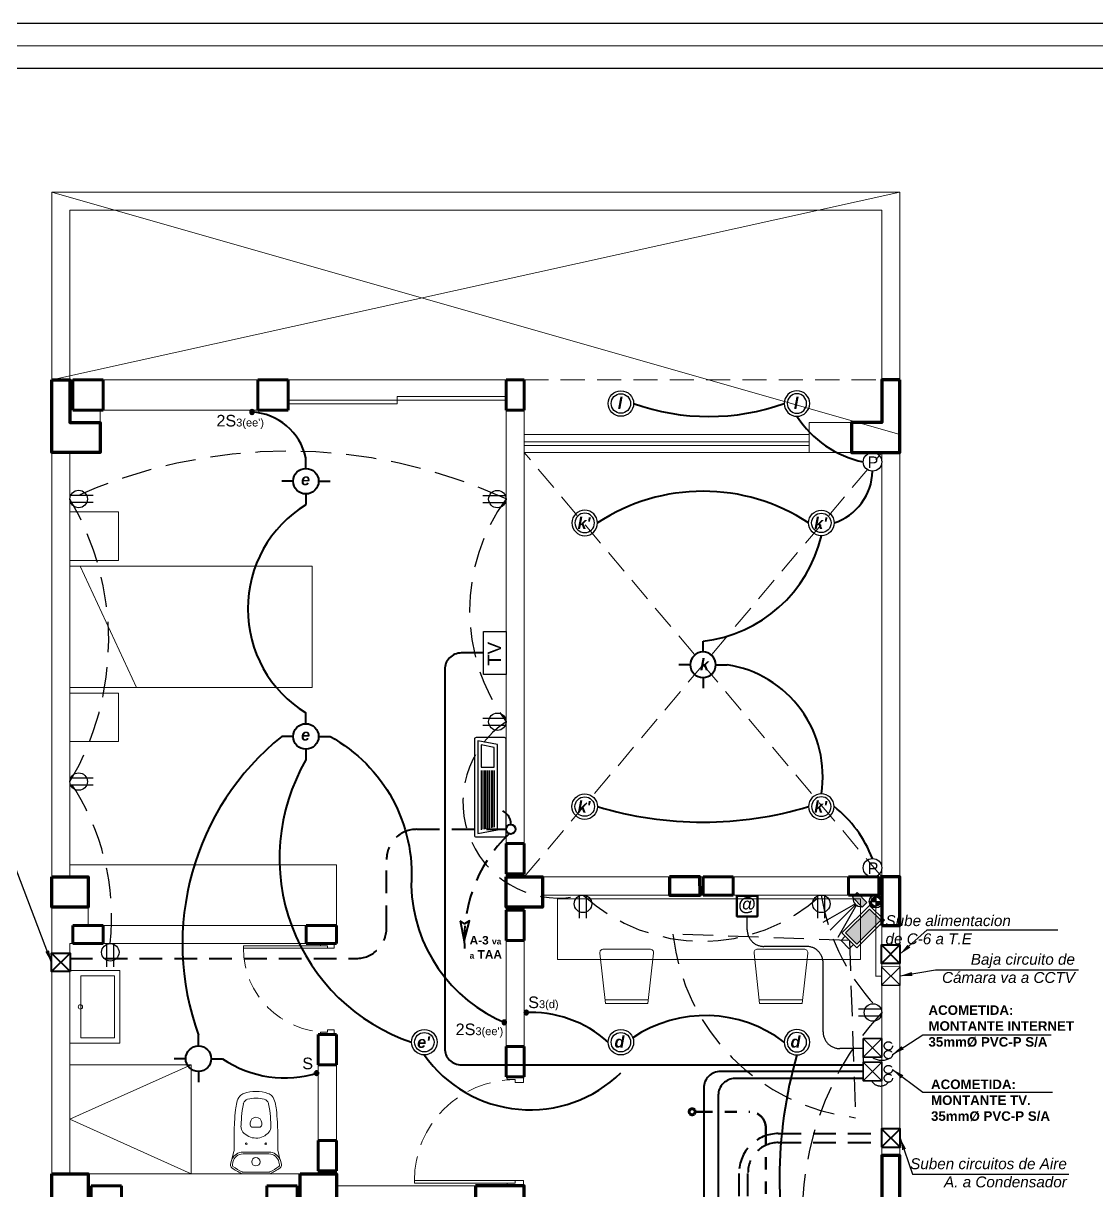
# Model space of a CAD drawing. Header units: millimetres. Extents: x 821 to 906, y 83 to 185.
# Drawn here: x 832.52 to 841.37, y 99.39 to 109.02 of the extents above; entities that cross this region are included whole.
import ezdxf

# ---------------------------------------------------------------- set-up
doc = ezdxf.new("R2010")
doc.units = ezdxf.units.MM
for name, pattern in [('ACAD_ISO04W100', [30, 24, -3, 0, -3]), ('ACAD_ISO05W100', [33, 24, -3, 0, -3, 0, -3]), ('ACAD_ISO06W100', [36, 24, -3, 0, -3, 0, -3, 0, -3]), ('ACAD_ISO12W100', [21, 12, -3, 0, -3, 0, -3]), ('CONTINUA', [0]), ('DASHED', [0.75, 0.5, -0.25]), ('HIDDEN', [0.375, 0.25, -0.125])]:
    doc.linetypes.add(name, pattern=pattern)
for name, color, linetype, lineweight in [('ACOMETIDA', 6, 'ACAD_ISO04W100', 60), ('C.EMPOTRADO EN PARED Y TECHO', 210, 'Continuous', 40), ('Centros de Luz', 150, 'Continuous', 30), ('COLUMNAS', 3, 'Continuous', 80), ('E1AC', 6, 'Continuous', 25), ('IE-circuito alumbrado', 30, 'Continuous', 40), ('INTERRUPTORES', 1, 'Continuous', 25), ('Muro Alto', 1, 'Continuous', 80), ('MURO ALTO.IZQ', 7, 'Continuous', 60), ('Muro sin techar', 160, 'Continuous', 40), ('P6', 255, 'Continuous', 20), ('red alumbrado', 41, 'Continuous', 35), ('red tomacorriente', 25, 'Continuous', 30), ('redaguacaliente', 30, 'ACAD_ISO12W100', 50), ('REDTVCABLE', 140, 'TV_LINE', 40), ('TELEFONO', 30, 'ACAD_ISO05W100', 25), ('TEXTL', 142, 'Continuous', 18), ('TEXTODESAG.', 135, 'Continuous', 18)]:
    doc.layers.add(name, color=color, linetype=linetype, lineweight=lineweight)
for name, color, linetype in [('Instcctv_Simbología', 252, 'Continuous'), ('MOBI. 01', 7, 'Continuous'), ('SIMBOLO', 2, 'Continuous'), ('TV', 140, 'ACAD_ISO12W100')]:
    doc.layers.add(name, color=color, linetype=linetype)
doc.styles.add('david', font='arialbi.ttf', dxfattribs={"height": 0.05})
doc.styles.add('Ejes', font='arial.ttf', dxfattribs={"height": 0.2})
doc.styles.add('Jocope', font='arialbd.ttf', dxfattribs={"height": 0.12})
doc.styles.add('style4', font='verdanab.ttf', dxfattribs={"height": 0.1})
doc.styles.add('textos01', font='arial.ttf', dxfattribs={"height": 0.15})
doc.linetypes.add('TV_LINE', pattern='A,12.7,-5.08,["TV",Standard,S=2.54,R=0,X=-2.54,Y=-1.27],-6.35', length=24.13)
doc.dimstyles.new('dimension horizontal', dxfattribs={"dimtxt": 0.08, "dimasz": 0.1, "dimexe": 0.15, "dimexo": 0.3, "dimgap": 0.01, "dimtad": 2, "dimtih": 1, "dimtoh": 1, "dimzin": 1, "dimtxsty": 'style4', "dimblk": 'ARCHTICK', "dimcen": 0.08, "dimadec": 0, "dimazin": 0, "dimtfac": 1, "dimtmove": 0, "dimatfit": 3, "dimfxl": 1, "dimarcsym": 0})

# ---------------------------------------------------------------- blocks, each defined once
blk = doc.blocks.new('gregergeww')
at = {"layer": 'Instcctv_Simbología'}
blk.add_hatch(color=256, dxfattribs=at).paths.add_polyline_path([(475.61, 93.9984), (475.61, 93.7192), (475.4789, 93.7192), (475.4789, 93.9984)])
at = {"layer": 'Instcctv_Simbología', "linetype": 'HIDDEN'}
for q in [(474.4742, 95.0177), (476.6102, 95.0136)]:
    blk.add_line((475.5444, 94.0197), q, dxfattribs=at)
at = {"layer": 'Instcctv_Simbología'}
for points in [[(475.4575, 94.0197), (475.6313, 94.0197), (475.6313, 93.6978), (475.4575, 93.6978)], [(475.4789, 93.9984), (475.61, 93.9984), (475.61, 93.7192), (475.4789, 93.7192)], [(475.4969, 94.0197), (475.5919, 94.0197), (475.5919, 94.069), (475.4969, 94.069)]]:
    blk.add_lwpolyline(points, close=True, dxfattribs=at)
at = {"layer": 'Instcctv_Simbología', "linetype": 'HIDDEN'}
blk.add_arc((475.5396, 93.6692), 1.7186, 51.46592, 128.31059, dxfattribs=at)
blk = doc.blocks.new('gtgerger')
at = {"layer": 'Instcctv_Simbología'}
blk.add_hatch(color=256, dxfattribs=at).paths.add_polyline_path([(475.648, 92.073), (475.648, 92.182), (475.423, 92.182), (475.423, 92.073)])
for p, q in [((475.511, 92.22), (475.354, 92.808)), ((475.525, 92.221), (475.525, 92.813)), ((475.539, 92.22), (475.697, 92.808))]:
    blk.add_line(p, q, dxfattribs=at)
blk.add_lwpolyline([(475.423, 92.073), (475.423, 92.182), (475.648, 92.182), (475.648, 92.073)], close=True, dxfattribs=at)
blk.add_arc((475.535, 92.109), 0.119, 37.857, 142.143, dxfattribs=at)
blk = doc.blocks.new('A$C14293B70')
h = blk.add_hatch(color=140)
h.paths.add_polyline_path([(0, 0.138), (0, 0.117, -0.414214), (0.048, 0.069), (0.069, 0.069, 0.414214)])
h.paths.add_polyline_path([(0, 0.02, -0.414214), (-0.048, 0.069), (-0.069, 0.069, 0.414214), (0, 0)])
for points in [[(0, 0.117, 0.414214), (-0.048, 0.069), (0, 0.069)], [(0.048, 0.069), (0, 0.069), (0, 0.02, 0.414214)]]:
    blk.add_hatch(color=140).paths.add_polyline_path(points)
at = {"color": 140}
for points in [[(0, 0.138), (0, 0)], [(-0.069, 0.069), (0.069, 0.069)]]:
    blk.add_lwpolyline(points, dxfattribs=at)
for radius in [0.0688, 0.0483]:
    blk.add_circle((0, 0.069), radius, dxfattribs=at)
blk = doc.blocks.new('BGFBGFBGF')
at = {"color": 140, "linetype": 'HIDDEN'}
for p, q in [((317.8164, 57.8493, 0), (317.9698, 57.696, 0)), ((317.8164, 57.696, 0), (317.9698, 57.8493, 0)), ((317.8164, 57.696, 0), (317.9698, 57.696, 0))]:
    blk.add_line(p, q, dxfattribs=at)
at = {"color": 140, "linetype": 'HIDDEN', "const_width": 0.00777, "elevation": 0}
blk.add_lwpolyline([(317.7689, 58.3333), (317.7689, 57.7705), (317.8197, 57.7705)], dxfattribs=at)
blk.add_lwpolyline([(317.8164, 57.8493), (317.9698, 57.8493), (317.9698, 57.696), (317.8164, 57.696)], close=True, dxfattribs=at)
at = {"rotation": 135.0000536632295}
blk.add_blockref('gregergeww', (720.2938, -211.7122, 0), dxfattribs=at)
at = {"xscale": 0.5092615074727106, "yscale": 0.5092615074727106, "zscale": 0.5092615074727106, "rotation": 134.7410225913782}
blk.add_blockref('gtgerger', (521.4262, -80.588, 0), dxfattribs=at)
at = {"color": 5, "xscale": 0.7795375050832307, "yscale": 0.7795375050832307, "zscale": 0.7795375050832307, "rotation": 5.433382205965887e-05}
blk.add_blockref('A$C14293B70', (317.7691, 58.3333, 0), dxfattribs=at)
blk = doc.blocks.new('REVREER')
at = {"layer": 'COLUMNAS', "color": 1, "lineweight": 80, "ltscale": 0.2}
for points in [[(10629.8229, -16629.1036), (10629.9729, -16629.1036), (10629.9729, -16629.4536), (10630.2229, -16629.4536), (10630.2229, -16629.7036), (10629.8229, -16629.7036), (10629.8229, -16629.1036)], [(10636.8229, -16629.1036), (10636.6729, -16629.1036), (10636.6729, -16629.4536), (10636.4229, -16629.4536), (10636.4229, -16629.7036), (10636.8229, -16629.7036), (10636.8229, -16629.1036)]]:
    blk.add_lwpolyline(points, dxfattribs=at)
for points in [[(10629.8229, -16633.2036), (10630.1229, -16633.2036), (10630.1229, -16633.4536), (10629.8229, -16633.4536)], [(10633.5729, -16633.2036), (10633.8729, -16633.2036), (10633.8729, -16633.4536), (10633.5729, -16633.4536)], [(10633.5729, -16633.2036), (10633.8729, -16633.2036), (10633.8729, -16633.4536), (10633.5729, -16633.4536)], [(10634.9206, -16633.2036), (10634.9217, -16633.3536), (10635.1741, -16633.3536), (10635.1729, -16633.2036)], [(10636.6729, -16633.6059), (10636.8229, -16633.6059), (10636.8229, -16633.2036), (10636.6729, -16633.2036)], [(10636.6729, -16635.9036), (10636.8229, -16635.9036), (10636.8229, -16635.5012), (10636.6729, -16635.5012)], [(10629.8229, -16635.6536), (10630.1229, -16635.6536), (10630.1229, -16635.9036), (10629.8229, -16635.9036)], [(10631.8729, -16635.6536), (10632.1729, -16635.6536), (10632.1729, -16635.9036), (10631.8729, -16635.9036)], [(10633.3206, -16635.7536), (10633.3206, -16635.9036), (10633.7229, -16635.9036), (10633.7229, -16635.7536)], [(10629.8229, -16637.7036), (10630.1229, -16637.7036), (10630.1229, -16637.9536), (10629.8229, -16637.9536)], [(10631.8729, -16637.7036), (10632.1729, -16637.7036), (10632.1729, -16637.9536), (10631.8729, -16637.9536)], [(10633.3206, -16637.7036), (10633.3206, -16637.8536), (10633.7229, -16637.8536), (10633.7229, -16637.7036)], [(10636.6729, -16638.1059), (10636.8229, -16638.1059), (10636.8229, -16637.7036), (10636.6729, -16637.7036)], [(10630.1229, -16641.8536), (10629.8229, -16641.8536), (10629.8229, -16642.1036), (10630.1229, -16642.1036)], [(10633.0979, -16641.8536), (10633.3979, -16641.8536), (10633.3979, -16642.1036), (10633.0979, -16642.1036)], [(10636.8229, -16641.8536), (10636.5229, -16641.8536), (10636.5229, -16642.1036), (10636.8229, -16642.1036)], [(10629.8233, -16644.5589), (10629.9733, -16644.5589), (10629.9733, -16644.1566), (10629.8233, -16644.1566)], [(10632.9729, -16644.3036), (10632.6729, -16644.3036), (10632.6729, -16644.5536), (10632.9729, -16644.5536)], [(10636.8229, -16644.3036), (10636.5229, -16644.3036), (10636.5229, -16644.5536), (10636.8229, -16644.5536)], [(10629.9729, -16645.2536), (10629.8229, -16645.2536), (10629.8229, -16645.5536), (10629.9729, -16645.5536)]]:
    blk.add_lwpolyline(points, close=True, dxfattribs=at)
at = {"layer": 'Muro Alto', "color": 6, "linetype": 'HIDDEN', "lineweight": 60}
for points in [[(10629.9979, -16629.3536), (10630.2479, -16629.3536), (10630.2479, -16629.1036), (10629.9979, -16629.1036)], [(10631.5229, -16629.3536), (10631.7729, -16629.3536), (10631.7729, -16629.1036), (10631.5229, -16629.1036)], [(10633.5729, -16629.3536), (10633.7229, -16629.3536), (10633.7229, -16629.1036), (10633.5729, -16629.1036)], [(10633.5729, -16633.1786), (10633.7229, -16633.1786), (10633.7229, -16632.9286), (10633.5729, -16632.9286)], [(10635.4479, -16633.3536), (10635.4479, -16633.2036), (10635.1979, -16633.2036), (10635.1979, -16633.3536)], [(10636.6479, -16633.3536), (10636.6479, -16633.2036), (10636.3979, -16633.2036), (10636.3979, -16633.3536)], [(10633.5729, -16633.7286), (10633.7229, -16633.7286), (10633.7229, -16633.4786), (10633.5729, -16633.4786)], [(10630.2479, -16633.7536), (10630.2479, -16633.6036), (10629.9979, -16633.6036), (10629.9979, -16633.7536)], [(10632.1729, -16633.7536), (10632.1729, -16633.6036), (10631.9229, -16633.6036), (10631.9229, -16633.7536)], [(10632.0229, -16634.7536), (10632.1729, -16634.7536), (10632.1729, -16634.5036), (10632.0229, -16634.5036)], [(10633.5729, -16634.8536), (10633.7229, -16634.8536), (10633.7229, -16634.6036), (10633.5729, -16634.6036)], [(10632.0229, -16635.6286), (10632.1729, -16635.6286), (10632.1729, -16635.3786), (10632.0229, -16635.3786)], [(10630.3979, -16635.9036), (10630.3979, -16635.7536), (10630.1479, -16635.7536), (10630.1479, -16635.9036)], [(10631.8479, -16635.9036), (10631.8479, -16635.7536), (10631.5979, -16635.7536), (10631.5979, -16635.9036)], [(10630.3979, -16637.8536), (10630.3979, -16637.7036), (10630.1479, -16637.7036), (10630.1479, -16637.8536)], [(10631.8479, -16637.8536), (10631.8479, -16637.7036), (10631.5979, -16637.7036), (10631.5979, -16637.8536)], [(10632.0241, -16638.2286), (10632.1741, -16638.2286), (10632.1741, -16637.9786), (10632.0241, -16637.9786)], [(10632.0229, -16638.9036), (10632.1729, -16638.9036), (10632.1729, -16638.6536), (10632.0229, -16638.6536)], [(10633.2479, -16639.0036), (10633.3979, -16639.0036), (10633.3979, -16638.7536), (10633.2479, -16638.7536)], [(10634.5479, -16638.9536), (10634.5479, -16638.8036), (10634.2979, -16638.8036), (10634.2979, -16638.9536)], [(10636.6479, -16638.9536), (10636.6479, -16638.8036), (10636.3979, -16638.8036), (10636.3979, -16638.9536)], [(10630.2479, -16639.8036), (10630.2479, -16639.6536), (10629.9979, -16639.6536), (10629.9979, -16639.8036)], [(10632.1729, -16639.8036), (10632.1729, -16639.6536), (10631.9229, -16639.6536), (10631.9229, -16639.8036)], [(10634.5479, -16640.4036), (10634.5479, -16640.2536), (10634.2979, -16640.2536), (10634.2979, -16640.4036)], [(10636.6479, -16640.4036), (10636.6479, -16640.2536), (10636.3979, -16640.2536), (10636.3979, -16640.4036)], [(10633.2479, -16641.8286), (10633.3979, -16641.8286), (10633.3979, -16641.5786), (10633.2479, -16641.5786)], [(10633.2479, -16642.3786), (10633.3979, -16642.3786), (10633.3979, -16642.1286), (10633.2479, -16642.1286)], [(10632.0229, -16643.9536), (10632.0229, -16643.8036), (10631.7729, -16643.8036), (10631.7729, -16643.9536)], [(10632.8229, -16644.2786), (10632.9729, -16644.2786), (10632.9729, -16644.0286), (10632.8229, -16644.0286)], [(10633.2479, -16644.5536), (10633.2479, -16644.4036), (10632.9979, -16644.4036), (10632.9979, -16644.5536)], [(10634.9729, -16644.5536), (10634.9729, -16644.4036), (10634.7229, -16644.4036), (10634.7229, -16644.5536)]]:
    blk.add_lwpolyline(points, close=True, dxfattribs=at)
at = {"layer": 'Muro Alto', "color": 6, "linetype": 'HIDDEN', "lineweight": 0}
blk.add_lwpolyline([(10631.7729, -16629.1036), (10631.7729, -16629.3536)], dxfattribs=at)
blk = doc.blocks.new('puertas sss')
at = {"color": 251, "lineweight": 0, "true_color": 0x636466}
for p, q in [((2962.3499, 159.0169), (2962.2149, 159.0169)), ((2962.2149, 159.0169), (2962.2149, 158.9719)), ((2962.3499, 159.0169), (2962.2149, 159.0169)), ((2962.2824, 158.9719), (2962.2824, 158.9944)), ((2962.2824, 158.9944), (2962.3499, 158.9944)), ((2962.3499, 158.9944), (2962.3499, 159.0169)), ((2962.2149, 158.9719), (2962.2824, 158.9719)), ((2962.2149, 158.1169), (2962.2149, 158.1619)), ((2962.2149, 158.1619), (2962.2824, 158.1619)), ((2962.2824, 158.1619), (2962.2824, 158.1394)), ((2962.2824, 158.1394), (2962.2824, 158.1619)), ((2962.2824, 158.1619), (2963.1149, 158.1619)), ((2962.2824, 158.1394), (2962.3499, 158.1394)), ((2963.1149, 158.1394), (2962.2824, 158.1394)), ((2962.3499, 158.1394), (2962.3499, 158.1169)), ((2963.1149, 158.1619), (2963.1149, 158.1394)), ((2962.3499, 158.1169), (2962.2149, 158.1169)), ((2962.3499, 158.1169), (2962.2149, 158.1169))]:
    blk.add_line(p, q, dxfattribs=at)
at = {"color": 251, "linetype": 'HIDDEN', "lineweight": 0, "ltscale": 0.8, "true_color": 0x636466}
blk.add_arc((2962.2824, 158.1619), 0.8325, 0, 90, dxfattribs=at)
blk = doc.blocks.new('dfbdb')
at = {"color": 251, "lineweight": 0, "true_color": 0x636466, "elevation": 0}
for points in [[(3106.067, -99.512), (3106.067, -98.842), (3106.527, -98.842), (3106.527, -99.512)], [(3106.167, -99.462), (3106.167, -98.892), (3106.477, -98.892), (3106.477, -99.462)]]:
    blk.add_lwpolyline(points, close=True, dxfattribs=at)
at = {"color": 251, "lineweight": 0, "true_color": 0x636466}
blk.add_circle((3106.164, -99.177, 0), 0.02, dxfattribs=at)
blk = doc.blocks.new('ino')
at = {"color": 251, "lineweight": 0, "true_color": 0x636466, "extrusion": (-0.000695462, -1.32202e-15, 1)}
for p, q in [((2966.6062, 159.8284, -0.0001), (2966.6295, 159.8234, -0.0001)), ((2966.5469, 159.6336, -0.0001), (2966.5469, 159.7425, -0.0001)), ((2966.6969, 159.6336, 0), (2966.6969, 159.7403, 0)), ((2966.7119, 159.6336, 0), (2966.7119, 159.7403, 0)), ((2966.9519, 159.6806, 0.0002), (2966.9369, 159.6806, 0.0001)), ((2966.5469, 159.6336, -0.0001), (2966.5469, 159.5248, -0.0001)), ((2966.6969, 159.6336, 0), (2966.6969, 159.527, 0)), ((2966.7119, 159.6336, 0), (2966.7119, 159.527, 0)), ((2966.9169, 159.6606, 0.0001), (2966.9169, 159.6336, 0.0001)), ((2966.9169, 159.6066, 0.0001), (2966.9169, 159.6336, 0.0001)), ((2966.9519, 159.5866, 0.0002), (2966.9369, 159.5866, 0.0001)), ((2966.6062, 159.4389, -0.0001), (2966.6295, 159.4439, -0.0001))]:
    blk.add_line(p, q, dxfattribs=at)
at = {"color": 251, "lineweight": 0, "true_color": 0x636466, "extrusion": (-0.000695462, -1.32202e-15, 1), "elevation": -2.0633}
blk.add_lwpolyline([(2967.1731, 159.7668, 0.105815), (2967.1201, 159.7918, 0.021734), (2967.0601, 159.8018, 0.017071), (2966.9581, 159.8108, 0.008371), (2966.8711, 159.8138), (2966.7348, 159.8138, -0.060284), (2966.7157, 159.8161), (2966.6511, 159.832, 0.050432), (2966.6319, 159.8381), (2966.6086, 159.8431, 0.296342), (2966.5801, 159.8321, 0.045212), (2966.5339, 159.7546, 0.112247), (2966.5311, 159.7425), (2966.5311, 159.6336), (2966.5311, 159.5248, 0.112247), (2966.5339, 159.5127, 0.045212), (2966.5801, 159.4352, 0.296342), (2966.6086, 159.4243), (2966.6319, 159.4292, 0.049523), (2966.6508, 159.4352), (2966.652, 159.4356), (2966.7157, 159.4513, -0.060284), (2966.7348, 159.4536), (2966.8711, 159.4536, 0.008371), (2966.9581, 159.4566, 0.017071), (2967.0601, 159.4656, 0.021734), (2967.1201, 159.4756, 0.105815), (2967.1731, 159.5006, 0.128647), (2967.1951, 159.5346, 0.084162), (2967.2111, 159.6336, 0.083997), (2967.1951, 159.7328, 0.128647)], format="xyb", close=True, dxfattribs=at)
at = {"color": 251, "lineweight": 0, "true_color": 0x636466, "extrusion": (-0.000695462, -1.32202e-15, 1)}
for centre, radius in [((2966.6311, 159.6336, -2.0633), 0.035), ((2966.6311, 159.6336, -2.0633), 0.035), ((2966.7801, 159.7138, -2.0633), 0.0075), ((2966.7801, 159.5536, -2.0633), 0.0075)]:
    blk.add_circle(centre, radius, dxfattribs=at)
for centre, radius, start, end in [((2966.9847, 159.5384, -2.0633), 0.485, 144.02717, 154.38205), ((2966.6028, 159.8157, -2.0633), 0.013, 78, 144.02717), ((2966.6111, 159.7403, -2.0633), 0.085, 0, 78), ((2966.6111, 159.7403, -2.0633), 0.1, 0, 66.45173), ((2966.5591, 159.7425, -2.0633), 0.013, 154.38205, 180), ((2966.9666, 159.6336, -2.0633), 0.1404, 130.17618, 180.0038), ((2966.9211, 159.6873, -2.0633), 0.07, 87.77697, 130.09826), ((2966.9361, 159.6606, -2.0633), 0.02, 90, 180), ((2966.8251, 157.2142, -2.0633), 2.545, 87.06585, 87.77697), ((2966.9511, 159.6336, -2.0633), 0.047, 0, 90), ((2966.8774, 158.3129, -2.0633), 1.445, 83.00154, 86.91355), ((2966.9752, 159.1069, -2.0633), 0.645, 78.04749, 83.02787), ((2967.0882, 159.6554, -2.0633), 0.085, 72.28012, 76.8274), ((2967.0989, 159.6888, -2.0633), 0.05, 15.68368, 72.28012), ((2966.9097, 159.6359, -2.0633), 0.2464, 359.55997, 15.63852), ((2966.9661, 159.6336, -2.0633), 0.14, 180, 229.90174), ((2966.9361, 159.6066, -2.0633), 0.02, 180, 270), ((2966.9511, 159.6336, -2.0633), 0.047, 270, 0), ((2966.9112, 159.6313, -2.0633), 0.245, 344.31632, 0.44109), ((2966.5591, 159.5248, -2.0633), 0.013, 180, 205.61795), ((2966.9847, 159.7289, -2.0633), 0.485, 205.61795, 215.97283), ((2966.6111, 159.527, -2.0633), 0.085, 282, 0), ((2966.6111, 159.527, -2.0633), 0.1, 293.34052, 0), ((2966.9211, 159.58, -2.0633), 0.07, 229.90174, 272.22303), ((2966.8251, 162.0532, -2.0633), 2.545, 272.22303, 272.93415), ((2966.8774, 160.9544, -2.0633), 1.445, 273.08645, 276.99846), ((2966.9752, 160.1604, -2.0633), 0.645, 276.97213, 281.95251), ((2967.0882, 159.6119, -2.0633), 0.085, 283.1726, 287.71988), ((2967.0989, 159.5785, -2.0633), 0.05, 287.71988, 344.31632), ((2966.6028, 159.4517, -2.0633), 0.013, 215.97283, 282)]:
    blk.add_arc(centre, radius, start, end, dxfattribs=at)
blk = doc.blocks.new('BRGBRTG45GT4')
at = {"color": 251, "lineweight": 0, "true_color": 0x636466}
for p, q in [((843.383, 182.8249), (836.383, 182.8249)), ((836.383, 182.8249), (836.383, 162.8249)), ((843.383, 180.8249), (836.383, 182.8249)), ((836.3831, 181.2749), (843.383, 182.8249)), ((843.383, 180.8249), (843.383, 182.8249)), ((843.233, 182.6749), (836.533, 182.6749)), ((836.533, 182.6749), (836.533, 181.2749)), ((843.233, 181.2749), (843.233, 182.6749)), ((838.208, 181.2749), (836.383, 181.2749)), ((838.208, 181.2749), (836.533, 181.2749)), ((838.333, 181.2749), (840.133, 181.2749)), ((840.283, 181.2749), (840.133, 181.2749)), ((843.383, 162.8249), (843.383, 180.8249)), ((842.633, 180.6749), (840.283, 180.6749)), ((836.6181, 179.738), (837.0827, 178.738)), ((838.733, 177.2749), (836.533, 177.2749)), ((838.733, 176.7749), (836.683, 176.7749)), ((838.733, 176.6249), (836.533, 176.6249)), ((836.533, 176.6249), (836.533, 174.7249)), ((838.733, 175.8749), (838.583, 175.8749)), ((836.533, 175.6249), (837.533, 175.6249)), ((837.533, 174.7249), (837.533, 175.6249)), ((840.283, 175.5249), (840.133, 175.5249))]:
    blk.add_line(p, q, dxfattribs=at)
for points in [[(843.383, 180.8249), (843.383, 162.8249), (836.383, 162.8249), (836.383, 182.8249), (843.383, 182.8249), (843.383, 180.8249)], [(840.283, 174.4749), (840.283, 174.6249), (838.733, 174.6249), (838.733, 175.8749), (838.583, 175.8749), (838.583, 174.7249), (836.533, 174.7249), (836.533, 176.6249), (838.733, 176.6249), (838.733, 176.7749), (836.683, 176.7749), (836.683, 177.1749), (836.533, 177.1749), (836.533, 180.6749), (836.783, 180.6749), (836.783, 181.0249), (838.333, 181.0249), (838.333, 181.2749), (836.383, 181.2749), (836.383, 174.4749)], [(838.333, 181.2749), (838.333, 181.0249)], [(840.133, 181.2749), (840.133, 175.5249)], [(843.383, 165.8249), (843.383, 181.2749), (843.233, 181.2749), (843.233, 180.9249), (842.633, 180.9249), (842.633, 180.6749), (843.233, 180.6749), (843.233, 177.1749), (840.283, 177.1749), (840.283, 181.2749), (840.133, 181.2749), (840.133, 175.5249), (840.283, 175.5249), (840.283, 176.9249), (840.433, 176.9249), (840.433, 177.0249), (843.233, 177.0249), (843.233, 171.5749)], [(840.283, 181.2749), (840.283, 177.1749)], [(842.633, 180.8249), (840.283, 180.8249)], [(838.733, 177.2749), (838.733, 176.6249)], [(840.283, 177.1749), (843.233, 177.1749)], [(840.433, 177.0249), (843.233, 177.0249)], [(843.233, 177.0249), (843.233, 175.7249)], [(840.283, 176.9249), (840.283, 175.5249)], [(836.533, 175.4749), (836.533, 176.6249)], [(838.583, 175.8749), (838.583, 174.7249)], [(838.733, 175.8749), (838.733, 174.6249)], [(837.533, 175.6249), (836.533, 175.1749), (837.533, 174.7249)], [(840.283, 174.6249), (840.283, 174.4749)]]:
    blk.add_lwpolyline(points, dxfattribs=at)
for points in [[(838.333, 181.107), (838.333, 181.077), (839.233, 181.077), (839.233, 181.107)], [(839.233, 181.137), (839.233, 181.107), (840.133, 181.107), (840.133, 181.137)], [(840.283, 180.7649), (840.283, 180.7349), (842.633, 180.7349), (842.633, 180.7649)], [(840.283, 177.1749), (843.233, 177.1749), (843.233, 180.6749), (840.283, 180.6749)], [(836.9335, 180.1854), (836.5335, 180.1854), (836.5335, 179.7854), (836.9335, 179.7854)], [(838.533, 178.738), (838.533, 179.738), (836.533, 179.738), (836.533, 178.738)], [(836.9335, 178.2907), (836.5335, 178.2907), (836.5335, 178.6907), (836.9335, 178.6907)], [(840.5565, 176.993), (840.5565, 176.493), (843.0565, 176.493), (843.0565, 176.993)]]:
    blk.add_lwpolyline(points, close=True, dxfattribs=at)
at = {"layer": 'MOBI. 01', "color": 251, "lineweight": 0, "true_color": 0x636466}
for p, q in [((840.9066, 176.5465), (840.9526, 176.1297)), ((841.3194, 176.5795), (840.9364, 176.5798)), ((841.3492, 176.5461), (841.3026, 176.1295)), ((842.179, 176.5465), (842.225, 176.1297)), ((842.5918, 176.5795), (842.2089, 176.5798)), ((842.6216, 176.5461), (842.575, 176.1295)), ((840.9526, 176.1597), (841.3026, 176.1595)), ((842.225, 176.1597), (842.575, 176.1595)), ((840.9526, 176.1297), (841.3026, 176.1295)), ((842.225, 176.1297), (842.575, 176.1295))]:
    blk.add_line(p, q, dxfattribs=at)
for centre, start, end in [((840.9364, 176.5498), 89.95455, 186.29474), ((841.3194, 176.5495), 353.61435, 89.95455), ((842.2088, 176.5498), 89.95455, 186.29474), ((842.5918, 176.5495), 353.61435, 89.95455)]:
    blk.add_arc(centre, 0.03, start, end, dxfattribs=at)
at = {"layer": 'Muro sin techar', "color": 251, "linetype": 'HIDDEN', "lineweight": 0, "ltscale": 0.8, "true_color": 0x636466}
blk.add_line((840.283, 181.2749), (843.383, 181.2749), dxfattribs=at)
for points in [[(840.283, 177.1749), (843.233, 180.6749)], [(843.233, 177.1749), (840.283, 180.6749)]]:
    blk.add_lwpolyline(points, dxfattribs=at)
at = {"color": 251, "lineweight": 0, "true_color": 0x636466}
blk.add_blockref('REVREER', (-9793.4399, 16810.3785), dxfattribs=at)
at = {"color": 251, "lineweight": 0, "true_color": 0x636466, "rotation": 180}
for name, p, xscale, yscale, zscale in [('puertas sss', (3307.2267, 308.389), 0.8333333333319859, 0.8333333333319859, 0.8333333333319859), ('dfbdb', (-1945.0199, 87.2875, 0.0002), -0.8955223880607751, 0.8955223880607751, 0.8955223880607751)]:
    blk.add_blockref(name, p, dxfattribs=dict(at, xscale=xscale, yscale=yscale, zscale=zscale))
at = {"color": 251, "lineweight": 0, "true_color": 0x636466, "xscale": -1}
blk.add_blockref('puertas sss', (3802.4904, 16.508), dxfattribs=at)
at = {"color": 251, "lineweight": 0, "true_color": 0x636466, "rotation": 90}
blk.add_blockref('ino', (997.7021, -2791.807, 0.0002), dxfattribs=at)
blk = doc.blocks.new('gtgrfrfr')
for points in [[(0, 0.1053), (0, 0.1937)], [(-0.1053, 0), (-0.1994, 0)], [(0.1053, 0), (0.1994, 0)], [(0, -0.1053), (0, -0.1937)], [(0, -0.1053), (0, -0.1937)]]:
    blk.add_lwpolyline(points)
blk.add_circle((0, 0), 0.1053)
blk = doc.blocks.new('DICROICO')
for radius in [0.1053, 0.0803]:
    blk.add_circle((0, 0), radius)
blk = doc.blocks.new('gt4g4r4frf')
at = {"layer": 'C.EMPOTRADO EN PARED Y TECHO'}
for p, q in [((362.4034, 134.3144, 0), (362.5567, 134.4678, 0)), ((362.4034, 134.4678, 0), (362.5567, 134.3144, 0))]:
    blk.add_line(p, q, dxfattribs=at)
at = {"layer": 'C.EMPOTRADO EN PARED Y TECHO', "elevation": 0}
blk.add_lwpolyline([(362.4034, 134.4678), (362.5567, 134.4678), (362.5567, 134.3144), (362.4034, 134.3144)], close=True, dxfattribs=at)
blk = doc.blocks.new('A$C79E72A3B')
at = {"linetype": 'ByBlock'}
blk.add_hatch(color=256, dxfattribs=at).paths.add_polyline_path([(0, 0.0166, 1), (0.0331, 0.0166, 1)])
blk.add_circle((0.0166, 0.0166), 0.0166, dxfattribs=at)
blk = doc.blocks.new('T.C.')
for p, q in [((0.273, 0.041), (0.009, 0.041)), ((0.273, -0.042), (0.009, -0.042))]:
    blk.add_line(p, q)
at = {"lineweight": -3}
blk.add_circle((0.103, 0), 0.103, dxfattribs=at)
blk = doc.blocks.new('SPLIT_DECORATIVO')
for p, q in [((-0.19, -0.3), (0.451, -0.3)), ((-0.19, -0.319), (0.455, -0.319)), ((-0.19, -0.337), (0.458, -0.337)), ((-0.19, -0.356), (0.462, -0.356)), ((-0.19, -0.375), (0.465, -0.375)), ((-0.19, -0.394), (0.469, -0.394)), ((-0.19, -0.412), (0.473, -0.412)), ((-0.19, -0.431), (0.476, -0.431)), ((-0.19, -0.45), (0.48, -0.45))]:
    blk.add_line(p, q)
for points in [[(0.562, -0.259), (0.562, -0.185, 0.414214), (0.544, -0.166), (-0.544, -0.166, 0.414214), (-0.562, -0.185), (-0.562, -0.259)], [(-0.562, -0.259), (-0.562, -0.506, 0.414214), (-0.544, -0.525), (0.544, -0.525, 0.414214), (0.562, -0.506), (0.562, -0.259)]]:
    blk.add_lwpolyline(points, format="xyb")
for points in [[(-0.525, -0.487), (0.525, -0.487), (0.482, -0.262), (-0.482, -0.262)], [(-0.228, -0.3), (-0.451, -0.3), (-0.48, -0.45), (-0.228, -0.45)]]:
    blk.add_lwpolyline(points, close=True)
at = {"layer": 'C.EMPOTRADO EN PARED Y TECHO', "linetype": 'HIDDEN', "ltscale": 0.75}
blk.add_arc((0.416, -0.278), 0.166, 87.7896, 174.5523, dxfattribs=at)
at = {"layer": 'IE-circuito alumbrado'}
blk.add_circle((0.476, -0.113), 0.0531, dxfattribs=at)
blk = doc.blocks.new('_ARCHTICK')
at = {"color": 0, "linetype": 'ByBlock', "const_width": 0.15}
blk.add_lwpolyline([(-0.5, -0.5), (0.5, 0.5)], dxfattribs=at)
blk = doc.blocks.new('TELEVISOR')
at = {"layer": 'SIMBOLO', "lineweight": 30}
blk.add_lwpolyline([(3604.9139, 2355.1963), (3604.9139, 2355.3822), (3605.268, 2355.3822), (3605.268, 2355.1963)], close=True, dxfattribs=at)
at = {"layer": 'TEXTL', "lineweight": 30, "style": 'textos01'}
blk.add_text('TV', height=0.11, dxfattribs=at).set_placement((3604.9861, 2355.2381))
blk = doc.blocks.new('internet')
at = {"layer": 'TELEFONO', "linetype": 'CONTINUA', "lineweight": 50, "ltscale": 0.015}
blk.add_lwpolyline([(3672.8343, 2282.626), (3672.8343, 2282.491), (3672.6993, 2282.491), (3672.6993, 2282.626)], close=True, dxfattribs=at)
at = {"layer": 'TELEFONO', "linetype": 'CONTINUA', "lineweight": 50, "ltscale": 0.015, "style": 'david'}
blk.add_text('@', height=0.0862, dxfattribs=at).set_placement((3672.7051, 2282.5288))
blk = doc.blocks.new('HTRHTRHTR')
for p, q in [((4244.53, 437.54), (3391.88, 437.54)), ((4235.83, 428.85), (3400.57, 428.85))]:
    blk.add_line(p, q)
at = {"layer": 'P6', "color": 7}
blk.add_line((3396.22, 433.19), (4240.18, 433.19), dxfattribs=at)
blk = doc.blocks.new('NGGFNGFNF')
blk.add_line((993.0977, 36.8087), (993.0977, 36.7674))
at = {"layer": 'C.EMPOTRADO EN PARED Y TECHO', "color": 4, "linetype": 'ACAD_ISO04W100', "lineweight": 30, "ltscale": 0.008}
for centre in [(993.3057, 36.9016), (993.3057, 36.8301)]:
    blk.add_circle(centre, 0.0341, dxfattribs=at)
at = {"layer": 'C.EMPOTRADO EN PARED Y TECHO', "color": 5, "linetype": 'ACAD_ISO05W100', "lineweight": 30, "ltscale": 0.008}
for centre in [(993.3057, 36.7069), (993.3057, 36.6355)]:
    blk.add_circle(centre, 0.0341, dxfattribs=at)
at = {"layer": 'C.EMPOTRADO EN PARED Y TECHO', "color": 4, "linetype": 'ACAD_ISO04W100', "lineweight": 30, "ltscale": 0.008}
blk.add_arc((993.2499, 36.9045), 0.1219, 231.75672, 297.24116, dxfattribs=at)
at = {"layer": 'C.EMPOTRADO EN PARED Y TECHO', "color": 5, "linetype": 'ACAD_ISO05W100', "lineweight": 30, "ltscale": 0.008}
blk.add_arc((993.2407, 36.6549), 0.0842, 209.04921, 320.52277, dxfattribs=at)
at = {"layer": 'red alumbrado'}
for p, q in [((993.2511, 36.9621), (993.0977, 36.8087)), ((993.2511, 36.8087), (993.0977, 36.9621)), ((993.2511, 36.7674), (993.0977, 36.614)), ((993.2511, 36.614), (993.0977, 36.7674))]:
    blk.add_line(p, q, dxfattribs=at)
for points in [[(993.0977, 36.9621), (993.2511, 36.9621), (993.2511, 36.8087), (993.0977, 36.8087)], [(993.0977, 36.7674), (993.2511, 36.7674), (993.2511, 36.614), (993.0977, 36.614)]]:
    blk.add_lwpolyline(points, close=True, dxfattribs=at)
at = {"layer": 'redaguacaliente', "lineweight": 35, "ltscale": 0.012, "char_height": 0.078578, "attachment_point": 4, "style": 'Jocope'}
for s, insert in [('\\pxql;ACOMETIDA:\\PMONTANTE INTERNET\\P35mmØ PVC-P S/A', (993.6367, 37.0639)), ('ACOMETIDA:\\PMONTANTE TV.\\P35mmØ PVC-P S/A', (993.6576, 36.4517))]:
    blk.add_mtext(s, dxfattribs=dict(at, insert=insert))
at = {"layer": 'TEXTODESAG.'}
for points in [[(993.3397, 36.8317), (993.5897, 36.9938), (994.6491, 36.9938)], [(993.3398, 36.7069), (993.5897, 36.5188), (994.6592, 36.5188)]]:
    blk.add_leader(points, dimstyle='dimension horizontal', dxfattribs=at)

msp = doc.modelspace()

# ---------------------------------------------------------------- linework, layer by layer
at = {"layer": 'ACOMETIDA', "linetype": 'HIDDEN'}
msp.add_circle((838.0359, 100.0364), 0.025, dxfattribs=at)
at = {"layer": 'C.EMPOTRADO EN PARED Y TECHO', "linetype": 'HIDDEN', "ltscale": 0.75}
for points in [[(832.9008, 101.3006), (835.2639, 101.3006, 0.414214), (835.5139, 101.5506), (835.5139, 102.1163, -0.414214), (835.7639, 102.3663), (836.5008, 102.3663)], [(835.1873, 91.3738), (835.1873, 96.3262, -0.414214), (835.4373, 96.5762), (838.2469, 96.5762, 0.414214), (838.423, 96.7523), (838.423, 99.5319, -0.414214), (838.7469, 99.8558), (839.5998, 99.8558)], [(836.6592, 90.7738), (836.6592, 96.2523, -0.414214), (836.9092, 96.5023), (838.2469, 96.5023, 0.414214), (838.4969, 96.7523), (838.4969, 99.5319, -0.414214), (838.7469, 99.7819), (839.5998, 99.7819)]]:
    msp.add_lwpolyline(points, format="xyb", dxfattribs=at)
at = {"layer": 'C.EMPOTRADO EN PARED Y TECHO', "color": 5, "linetype": 'ACAD_ISO05W100', "lineweight": 30, "ltscale": 0.025}
msp.add_lwpolyline([(839.4474, 100.5574), (839.254, 100.5574, -0.414214), (839.1168, 100.6946), (839.1168, 101.2633, 0.414214), (838.9797, 101.4005), (838.6273, 101.4005, -0.414214), (838.4901, 101.5377), (838.4901, 101.6481)], format="xyb", dxfattribs=at)
at = {"layer": 'C.EMPOTRADO EN PARED Y TECHO', "linetype": 'HIDDEN', "ltscale": 0.75}
msp.add_arc((837.3475, 101.4636), 1.1928, 133.44983, 186.90969, dxfattribs=at)
at = {"layer": 'IE-circuito alumbrado'}
msp.add_lwpolyline([(835.0475, 103.1321, -0.292638), (835.7177, 101.902, 0.297274), (836.5008, 100.7667)], format="xyb", dxfattribs=at)
at = {"layer": 'IE-circuito alumbrado', "ltscale": 1.9}
msp.add_lwpolyline([(836.1218, 101.6118), (836.1549, 101.4422), (836.1978, 101.6123), (836.1577, 101.5852)], close=True, dxfattribs=at)
at = {"layer": 'IE-circuito alumbrado'}
for centre, radius, start, end in [((838.1743, 107.6251), 1.8534, 250.41764, 289.58236), ((834.3748, 105.3245), 0.4854, 12.79114, 86.56329), ((839.6268, 106.2438), 0.865, 212.9226, 258.08152), ((839.0635, 105.3319), 0.4612, 288.2111, 358.65763), ((838.1258, 103.5727), 1.5826, 56.59633, 123.40367), ((835.3785, 104.1851), 1.0098, 121.68301, 238.31699), ((837.9972, 105.0445), 1.1343, 276.50812, 346.96142), ((838.1838, 102.8046), 0.93, 350.98708, 81.25395), ((836.0278, 101.4197), 2.1987, 128.84635, 200.00574), ((836.2355, 102.1304), 1.6055, 149.78418, 251.28405), ((838.1258, 105.4625), 3.0366, 253.32609, 286.67391), ((838.5791, 101.7574), 1.0144, 21.24913, 51.71343), ((836.7038, 99.9018), 0.9536, 47.94037, 93.18325), ((838.1448, 99.7554), 1.074, 52.70711, 123.86797), ((834.6718, 101.2165), 0.9014, 235.49506, 288.03203), ((836.6993, 101.1219), 1.0698, 215.24593, 314.40343), ((842.4138, 99.4918), 3.6562, 163.91882, 196.08118)]:
    msp.add_arc(centre, radius, start, end, dxfattribs=at)
at = {"layer": 'INTERRUPTORES', "color": 4, "lineweight": 30}
for centre in [(839.5245, 105.3974), (839.5245, 102.0488)]:
    msp.add_circle(centre, 0.0763, dxfattribs=at)
at = {"layer": 'red tomacorriente', "linetype": 'HIDDEN'}
msp.add_lwpolyline([(833.2337, 101.4238, 0.177567), (832.9008, 102.76, 0.274819), (832.9008, 105.0897, -0.219378), (836.5008, 105.0916, 0.328368), (836.5008, 103.2536, 0.847714), (837.1354, 101.8238, 0.387608), (839.1021, 101.8238, 0.159797), (839.6008, 100.8562, 0.239984), (838.9914, 98.7137, 0.063718), (839.6008, 96.5712, -0.210086), (837.3758, 95.9694, 0.185367), (839.4508, 93.5803, 0.301621), (839.4508, 91.318, -0.255215), (836.3258, 91.9407, 0.221793), (836.3258, 94.449, 0.582523), (836.1758, 94.0957, 0.353313), (836.1758, 92.0358, -0.153731), (833.0508, 92.1108)], format="xyb", dxfattribs=at)
at = {"layer": 'REDTVCABLE', "lineweight": 40, "ltscale": 0.025}
for points in [[(836.3149, 103.8209), (836.131, 103.8209, 0.414214), (835.9938, 103.6837), (835.9938, 100.56, 0.414214), (836.131, 100.4229), (839.4474, 100.4229)], [(839.4474, 100.3684), (838.2686, 100.3684, 0.414214), (838.1314, 100.2313), (838.1314, 94.0607, -0.414214), (837.9942, 93.9236), (836.5223, 93.9236)], [(839.4474, 100.31), (838.3888, 100.31, 0.414214), (838.2516, 100.1729), (838.2516, 92.6259, -0.414214), (838.1144, 92.4888), (836.1758, 92.4888)]]:
    msp.add_lwpolyline(points, format="xyb", dxfattribs=at)
at = {"layer": 'TV', "color": 42, "linetype": 'ACAD_ISO06W100', "lineweight": 50, "ltscale": 0.006}
msp.add_lwpolyline([(838.0609, 100.0364), (838.5113, 100.0364, -0.414214), (838.6436, 99.9041), (838.6436, 97.9003, 0.414214), (838.7758, 97.768), (839.3758, 97.768)], format="xyb", dxfattribs=at)

# ---------------------------------------------------------------- block references
at = {"color": 251, "lineweight": 60, "xscale": 0.04279462122516643, "yscale": 0.04279462122516643, "zscale": 0.04279462122516643}
msp.add_blockref('HTRHTRHTR', (676.2515, 90.291), dxfattribs=at)
for name, p in [('BRGBRTG45GT4', (-3.6322, -75.2012)), ('BGFBGFBGF', (521.7827, 43.3836, 0)), ('NGGFNGFNF', (-153.6503, 63.6777))]:
    msp.add_blockref(name, p)
at = {"rotation": 180}
for p in [(1202.1542, 235.7271, 0), (1195.3052, 235.6596, 0)]:
    msp.add_blockref('gt4g4r4frf', p, dxfattribs=at)
at = {"xscale": -1, "rotation": 180}
msp.add_blockref('gt4g4r4frf', (477.1964, 234.2107, 0), dxfattribs=at)
at = {"layer": 'C.EMPOTRADO EN PARED Y TECHO', "xscale": -1, "rotation": 180}
for p in [(834.3873, 105.8255), (834.3873, 105.8255), (836.651, 100.8712), (836.651, 100.8712), (836.4689, 100.7897), (836.4689, 100.7897), (834.9193, 100.3713), (834.9193, 100.3713)]:
    msp.add_blockref('A$C79E72A3B', p, dxfattribs=at)
at = {"layer": 'C.EMPOTRADO EN PARED Y TECHO', "rotation": 180}
for p in [(834.8481, 105.2382), (834.8481, 103.1321), (833.9618, 100.4738)]:
    msp.add_blockref('gtgrfrfr', p, dxfattribs=at)
at = {"layer": 'C.EMPOTRADO EN PARED Y TECHO', "xscale": -1}
msp.add_blockref('gtgrfrfr', (838.1258, 103.7238), dxfattribs=at)
at = {"layer": 'Centros de Luz'}
for p, rotation in [((837.4478, 105.8789), 359.9999999963566), ((839.1023, 104.8939), 179.9999999963567), ((837.1493, 102.5536), 359.9999999963566), ((835.8256, 100.6098), 359.9999999963566), ((837.4478, 100.6098), 359.9999999963566)]:
    msp.add_blockref('DICROICO', p, dxfattribs=dict(at, rotation=rotation))
at = {"layer": 'Centros de Luz', "xscale": -1}
for p in [(838.9007, 105.8789), (838.9007, 100.6098)]:
    msp.add_blockref('DICROICO', p, dxfattribs=at)
for p, rotation in [((837.1493, 104.8939), 180.0000000036434), ((839.1023, 102.5536), 3.643325641178308e-09)]:
    msp.add_blockref('DICROICO', p, dxfattribs=dict(at, rotation=rotation))
at = {"layer": 'E1AC', "xscale": 0.729040610193164, "yscale": 0.729040610193164, "zscale": 0.729040610193164, "rotation": 270}
msp.add_blockref('SPLIT_DECORATIVO', (836.6217, 102.7132), dxfattribs=at)
at = {"layer": 'IE-circuito alumbrado', "xscale": 1.248259960330333, "yscale": 1.248259960330333, "zscale": 1.248259960330333, "rotation": 359.9999999998238}
msp.add_blockref('internet', (-3746.0775, -2747.494), dxfattribs=at)
at = {"layer": 'MURO ALTO.IZQ', "rotation": 90}
msp.add_blockref('TELEVISOR', (3191.6971, -3501.27), dxfattribs=at)
at = {"layer": 'red tomacorriente', "linetype": 'DASHED', "ltscale": 0.015, "xscale": 0.7000000000000001, "yscale": 0.7000000000000001, "zscale": 0.7000000000000001}
for p in [(832.9008, 105.091), (832.9008, 102.76)]:
    msp.add_blockref('T.C.', p, dxfattribs=at)
for p, rotation in [((836.5008, 105.0904), 180), ((836.5008, 103.2536), 180), ((837.1354, 101.8238), 270), ((839.1021, 101.8238), 270), ((833.2337, 101.4238), 270), ((839.6008, 100.855), 180)]:
    msp.add_blockref('T.C.', p, dxfattribs=dict(at, rotation=rotation))

# ---------------------------------------------------------------- texts
at = {"linetype": 'Continuous', "ltscale": 0.002, "insert": (836.1993, 101.4861), "char_height": 0.07, "attachment_point": 1}
msp.add_mtext_dynamic_manual_height_columns('\\pxql;{\\fArial|b1|i0|c0|p34;A-3 \\H0.71429x;va\\H1.4x;\\P\\H0.71429x;a\\H1.4x; TAA}', width=0.430306, gutter_width=12.5, heights=[0], dxfattribs=at)
at = {"layer": 'C.EMPOTRADO EN PARED Y TECHO', "style": 'david'}
for s, height, p in [('l', 0.0957, (837.4226, 105.8341)), ('l', 0.0957, (838.8755, 105.8341)), ('e', 0.0957, (834.8079, 105.2043)), ("k'", 0.09573, (837.0905, 104.844)), ("k'", 0.09573, (839.0435, 104.844)), ('k', 0.0957, (838.1006, 103.679)), ('e', 0.0957, (834.8079, 103.0982)), ("k'", 0.09573, (837.0905, 102.5038)), ("k'", 0.09573, (839.0435, 102.5038)), ("e'", 0.09573, (835.7662, 100.5627)), ('d', 0.0957, (837.3954, 100.5653)), ('d', 0.0957, (838.8483, 100.5653))]:
    msp.add_text(s, height=height, dxfattribs=at).set_placement(p)
at = {"layer": 'C.EMPOTRADO EN PARED Y TECHO', "char_height": 0.095726, "width": 0.463025, "attachment_point": 7, "style": 'david'}
for s, insert in [("{\\fArial|b0|i0|c0|p34; 2\\fArial|b0|i0|c238|p34;S\\fArial|b0|i0|c0|p34;\\H0.67902x;3(ee')}", (834.0724, 105.67)), ('{\\fArial|b0|i0|c0|p34; \\fArial|b0|i0|c238|p34;S\\fArial|b0|i0|c0|p34;\\H0.67902x;3(d)}', (836.6458, 100.8715)), ("{\\fArial|b0|i0|c0|p34; 2\\fArial|b0|i0|c238|p34;S\\fArial|b0|i0|c0|p34;\\H0.67902x;3(ee')}", (836.0469, 100.6485)), ('{\\fArial|b0|i0|c0|p34;   \\fArial|b0|i0|c238|p34;S}', (834.707, 100.3855))]:
    msp.add_mtext(s, dxfattribs=dict(at, insert=insert))
at = {"layer": 'INTERRUPTORES', "color": 4, "lineweight": 30, "style": 'Ejes'}
for p in [(839.4846, 105.3473), (839.4846, 101.9986)]:
    msp.add_text('P', height=0.0948, dxfattribs=at).set_placement(p)
at = {"layer": 'redaguacaliente', "lineweight": 35, "ltscale": 0.012, "char_height": 0.09, "style": 'Jocope'}
for s, insert, attachment_point in [('\\pxi-3.8326,ql;{\\fArial|b0|i1|c0|p34;Sube alimentacion\\Pde C-6 a T.E}', (839.9769, 101.537), 4), ('\\pxi-3.8326;{\\fArial|b0|i1|c0|p34;Suben circuitos de Aire\\PA. a Condensador}', (841.1282, 99.5317), 6)]:
    msp.add_mtext(s, dxfattribs=dict(at, insert=insert, attachment_point=attachment_point))
at = {"layer": 'redaguacaliente', "lineweight": 35, "ltscale": 0.012, "insert": (841.1952, 101.2182), "char_height": 0.09, "width": 1.164142, "attachment_point": 6, "style": 'Jocope'}
msp.add_mtext('\\pxi-3.8326;{\\fArial|b0|i1|c0|p34;Baja circuito de\\PCámara va a CCTV }', dxfattribs=at)

# ---------------------------------------------------------------- leaders
at = {"layer": 'TEXTODESAG.'}
for points in [[(832.7485, 101.2684), (832.4411, 102.0773), (831.3557, 102.0773)], [(839.7508, 101.336), (839.9769, 101.537), (841.0545, 101.537)], [(839.7525, 101.1562), (840.0445, 101.2057), (841.2233, 101.2057)], [(839.7531, 99.8195), (839.8535, 99.5225), (841.1459, 99.5225)]]:
    msp.add_leader(points, dimstyle='dimension horizontal', dxfattribs=at)

doc.saveas('drawing.dxf')
